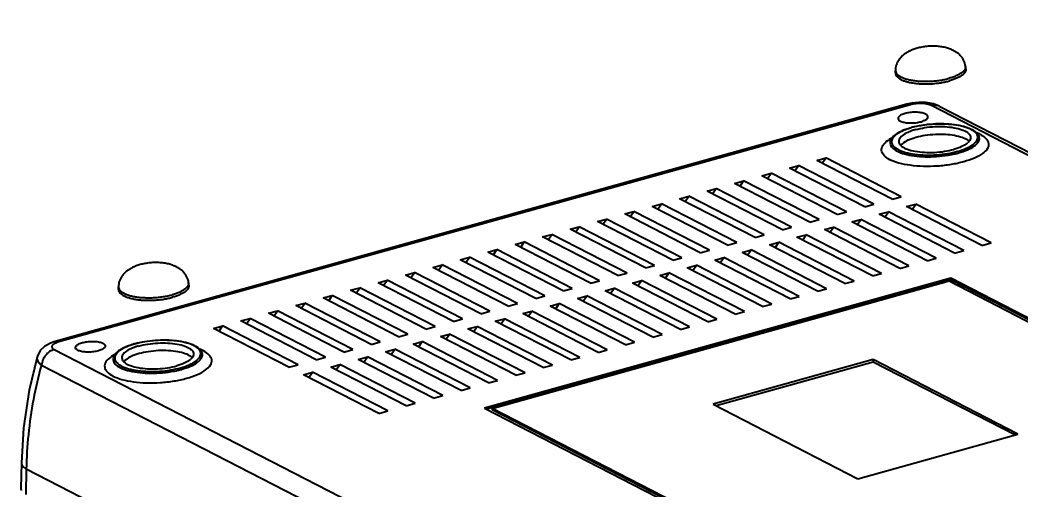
# Model space of a CAD drawing. Header units: millimetres. Extents: x -5407 to -45, y -6458 to 594.
# Drawn here: x -782.8 to -635.1, y -1959.7 to -1890.5 of the extents above; entities that cross this region are included whole.
import ezdxf

# ---------------------------------------------------------------- set-up
doc = ezdxf.new("R2010")
doc.units = ezdxf.units.MM
doc.layers.get('0').update_dxf_attribs({"linetype": 'CONTINUOUS'})
doc.layers.get('Defpoints').update_dxf_attribs({"linetype": 'CONTINUOUS'})
doc.layers.add('dim', color=3, linetype='CONTINUOUS', lineweight=9)
doc.styles.add('LongTou', font='romand.shx', dxfattribs={"width": 0.8, "bigfont": 'whgdtxt.shx'})
doc.dimstyles.new('YanXiu', dxfattribs={"dimtxt": 2.5, "dimasz": 2.2, "dimexe": 1, "dimexo": 0, "dimgap": 0.66, "dimtad": 0, "dimzin": 0, "dimdsep": 46, "dimtxsty": 'LongTou', "dimblk": 'CLOSEDBLANK', "dimcen": 0, "dimclrd": 256, "dimclre": 131, "dimclrt": 42, "dimadec": 0, "dimazin": 0, "dimtfac": 1, "dimtdec": 4, "dimtofl": 0, "dimtmove": 0, "dimatfit": 3, "dimldrblk": 'CLOSEDBLANK', "dimfxl": 0, "dimtolj": 1, "dimtzin": 0, "dimlwd": 0, "dimlwe": 0, "dimarcsym": 0})

# ---------------------------------------------------------------- blocks, each defined once
blk = doc.blocks.new('*U3')
at = {"color": 7}
for p, q in [((3.8, 84.63), (3.8, 85.1)), ((3.8, 85.1), (3.8, 85.1)), ((16.78, 85.39), (16.72, 85.85)), ((5.92, 78.87), (-151.22, 35.14)), ((6.56, 78.77), (-150.58, 35.05)), ((6.81, 79.07), (5.92, 78.87)), ((10.83, 78.93), (9.43, 79.18)), ((147.96, 7.99), (10.32, 78.67)), ((11.86, 78.54), (10.83, 78.93)), ((11.85, 78.54), (149.5, 7.86)), ((-10.72, 68.5), (-9.03, 68.97)), ((3.19, 61.36), (-10.72, 68.5)), ((-9.7, 67.98), (-9.03, 68.97)), ((4.87, 61.83), (-9.03, 68.97)), ((-15.78, 67.09), (-14.09, 67.56)), ((-1.87, 59.95), (-15.78, 67.09)), ((-14.76, 66.57), (-14.09, 67.56)), ((-0.19, 60.42), (-14.09, 67.56)), ((-25.9, 64.28), (-24.21, 64.74)), ((-24.88, 63.75), (-24.21, 64.74)), ((-10.31, 57.61), (-24.21, 64.74)), ((-20.84, 65.68), (-19.15, 66.15)), ((-6.93, 58.54), (-20.84, 65.68)), ((-19.82, 65.16), (-19.15, 66.15)), ((-5.25, 59.01), (-19.15, 66.15)), ((-30.96, 62.87), (-29.27, 63.34)), ((-17.05, 55.73), (-30.96, 62.87)), ((-29.94, 62.35), (-29.27, 63.34)), ((-15.36, 56.2), (-29.27, 63.34)), ((-11.99, 57.14), (-25.9, 64.28)), ((-36.02, 61.46), (-34.33, 61.93)), ((-22.11, 54.32), (-36.02, 61.46)), ((-35, 60.94), (-34.33, 61.93)), ((-20.42, 54.79), (-34.33, 61.93)), ((3.19, 61.36), (4.87, 61.83)), ((-46.13, 58.64), (-44.45, 59.11)), ((-45.12, 58.12), (-44.45, 59.11)), ((-30.54, 51.97), (-44.45, 59.11)), ((-41.07, 60.05), (-39.39, 60.52)), ((-27.17, 52.91), (-41.07, 60.05)), ((-40.06, 59.53), (-39.39, 60.52)), ((-25.48, 53.38), (-39.39, 60.52)), ((-1.87, 59.95), (-0.19, 60.42)), ((5.86, 59.99), (7.55, 60.46)), ((19.76, 52.85), (5.86, 59.99)), ((6.88, 59.46), (7.55, 60.46)), ((21.45, 53.32), (7.55, 60.46)), ((-51.19, 57.24), (-49.51, 57.71)), ((-50.18, 56.71), (-49.51, 57.71)), ((-35.6, 50.57), (-49.51, 57.71)), ((-32.23, 51.5), (-46.13, 58.64)), ((-11.99, 57.14), (-10.31, 57.61)), ((-6.93, 58.54), (-5.25, 59.01)), ((-4.26, 57.17), (-2.57, 57.64)), ((-3.24, 56.65), (-2.57, 57.64)), ((11.33, 50.5), (-2.57, 57.64)), ((0.8, 58.58), (2.49, 59.05)), ((14.71, 51.44), (0.8, 58.58)), ((1.82, 58.06), (2.49, 59.05)), ((16.39, 51.91), (2.49, 59.05)), ((-56.25, 55.83), (-54.57, 56.3)), ((-42.35, 48.69), (-56.25, 55.83)), ((-55.24, 55.31), (-54.57, 56.3)), ((-40.66, 49.16), (-54.57, 56.3)), ((-37.29, 50.1), (-51.19, 57.24)), ((-17.05, 55.73), (-15.36, 56.2)), ((-9.32, 55.76), (-7.63, 56.23)), ((4.59, 48.62), (-9.32, 55.76)), ((-8.3, 55.24), (-7.63, 56.23)), ((6.27, 49.09), (-7.63, 56.23)), ((9.65, 50.03), (-4.26, 57.17)), ((-61.31, 54.42), (-59.63, 54.89)), ((-47.41, 47.28), (-61.31, 54.42)), ((-60.29, 53.9), (-59.63, 54.89)), ((-45.72, 47.75), (-59.63, 54.89)), ((-22.11, 54.32), (-20.42, 54.79)), ((-14.38, 54.36), (-12.69, 54.82)), ((-0.47, 47.22), (-14.38, 54.36)), ((-13.36, 53.83), (-12.69, 54.82)), ((1.21, 47.68), (-12.69, 54.82)), ((-71.43, 51.61), (-69.74, 52.07)), ((-70.41, 51.08), (-69.74, 52.07)), ((-55.84, 44.93), (-69.74, 52.07)), ((-66.37, 53.01), (-64.68, 53.48)), ((-52.47, 45.87), (-66.37, 53.01)), ((-65.35, 52.49), (-64.68, 53.48)), ((-50.78, 46.34), (-64.68, 53.48)), ((-32.23, 51.5), (-30.54, 51.97)), ((-27.17, 52.91), (-25.48, 53.38)), ((-24.5, 51.54), (-22.81, 52.01)), ((-23.48, 51.02), (-22.81, 52.01)), ((-8.9, 44.87), (-22.81, 52.01)), ((-19.44, 52.95), (-17.75, 53.42)), ((-5.53, 45.81), (-19.44, 52.95)), ((-18.42, 52.43), (-17.75, 53.42)), ((-3.84, 46.28), (-17.75, 53.42)), ((14.71, 51.44), (16.39, 51.91)), ((19.76, 52.85), (21.45, 53.32)), ((-76.49, 50.2), (-74.8, 50.67)), ((-62.58, 43.06), (-76.49, 50.2)), ((-75.47, 49.68), (-74.8, 50.67)), ((-60.9, 43.53), (-74.8, 50.67)), ((-57.52, 44.47), (-71.43, 51.61)), ((-37.29, 50.1), (-35.6, 50.57)), ((-29.55, 50.13), (-27.87, 50.6)), ((-15.65, 42.99), (-29.55, 50.13)), ((-28.54, 49.61), (-27.87, 50.6)), ((-13.96, 43.46), (-27.87, 50.6)), ((-10.59, 44.4), (-24.5, 51.54)), ((9.65, 50.03), (11.33, 50.5)), ((-81.55, 48.79), (-79.86, 49.26)), ((-67.64, 41.65), (-81.55, 48.79)), ((-80.53, 48.27), (-79.86, 49.26)), ((-65.96, 42.12), (-79.86, 49.26)), ((-42.35, 48.69), (-40.66, 49.16)), ((-34.61, 48.72), (-32.93, 49.19)), ((-20.71, 41.58), (-34.61, 48.72)), ((-33.6, 48.2), (-32.93, 49.19)), ((-19.02, 42.05), (-32.93, 49.19)), ((4.59, 48.62), (6.27, 49.09)), ((-91.67, 45.97), (-89.98, 46.44)), ((-90.65, 45.45), (-89.98, 46.44)), ((-76.08, 39.3), (-89.98, 46.44)), ((-86.61, 47.38), (-84.92, 47.85)), ((-72.7, 40.24), (-86.61, 47.38)), ((-85.59, 46.86), (-84.92, 47.85)), ((-71.02, 40.71), (-84.92, 47.85)), ((13.99, 46.79), (-72, 22.86)), ((14.01, 46.51), (-71.64, 22.67)), ((-70.64, 22.82), (13.7, 46.29)), ((-52.47, 45.87), (-50.78, 46.34)), ((-47.41, 47.28), (-45.72, 47.75)), ((-44.73, 45.91), (-43.05, 46.38)), ((-43.72, 45.39), (-43.05, 46.38)), ((-29.14, 39.24), (-43.05, 46.38)), ((-39.67, 47.32), (-37.99, 47.79)), ((-25.77, 40.18), (-39.67, 47.32)), ((-38.66, 46.79), (-37.99, 47.79)), ((-24.08, 40.65), (-37.99, 47.79)), ((-5.53, 45.81), (-3.84, 46.28)), ((-0.47, 47.22), (1.21, 47.68)), ((13.68, 46.29), (67.17, 18.82)), ((14, 46.79), (14, 46.51)), ((68.54, 18.79), (14, 46.79)), ((68.19, 18.69), (14.01, 46.51)), ((-139.54, 44.74), (-139.54, 45.21)), ((-126.57, 45.5), (-126.62, 45.96)), ((-96.73, 44.57), (-95.04, 45.04)), ((-82.82, 37.43), (-96.73, 44.57)), ((-95.71, 44.04), (-95.04, 45.04)), ((-81.13, 37.9), (-95.04, 45.04)), ((-77.76, 38.83), (-91.67, 45.97)), ((-57.52, 44.47), (-55.84, 44.93)), ((-49.79, 44.5), (-48.11, 44.97)), ((-35.89, 37.36), (-49.79, 44.5)), ((-48.77, 43.98), (-48.11, 44.97)), ((-34.2, 37.83), (-48.11, 44.97)), ((-30.83, 38.77), (-44.73, 45.91)), ((-10.59, 44.4), (-8.9, 44.87)), ((-101.79, 43.16), (-100.1, 43.63)), ((-87.88, 36.02), (-101.79, 43.16)), ((-100.77, 42.64), (-100.1, 43.63)), ((-86.19, 36.49), (-100.1, 43.63)), ((-62.58, 43.06), (-60.9, 43.53)), ((-54.85, 43.09), (-53.16, 43.56)), ((-40.95, 35.95), (-54.85, 43.09)), ((-53.83, 42.57), (-53.16, 43.56)), ((-39.26, 36.42), (-53.16, 43.56)), ((-15.65, 42.99), (-13.96, 43.46)), ((-111.9, 40.34), (-110.22, 40.81)), ((-110.89, 39.82), (-110.22, 40.81)), ((-96.31, 33.67), (-110.22, 40.81)), ((-106.84, 41.75), (-105.16, 42.22)), ((-92.94, 34.61), (-106.84, 41.75)), ((-105.83, 41.23), (-105.16, 42.22)), ((-91.25, 35.08), (-105.16, 42.22)), ((-72.7, 40.24), (-71.02, 40.71)), ((-67.64, 41.65), (-65.96, 42.12)), ((-64.97, 40.28), (-63.28, 40.75)), ((-63.95, 39.75), (-63.28, 40.75)), ((-49.38, 33.61), (-63.28, 40.75)), ((-59.91, 41.68), (-58.22, 42.15)), ((-46, 34.54), (-59.91, 41.68)), ((-58.89, 41.16), (-58.22, 42.15)), ((-44.32, 35.01), (-58.22, 42.15)), ((-25.77, 40.18), (-24.08, 40.65)), ((-20.71, 41.58), (-19.02, 42.05)), ((-116.96, 38.93), (-115.28, 39.4)), ((-103.06, 31.79), (-116.96, 38.93)), ((-115.95, 38.41), (-115.28, 39.4)), ((-101.37, 32.26), (-115.28, 39.4)), ((-98, 33.2), (-111.9, 40.34)), ((-77.76, 38.83), (-76.08, 39.3)), ((-70.03, 38.87), (-68.34, 39.34)), ((-56.12, 31.73), (-70.03, 38.87)), ((-69.01, 38.35), (-68.34, 39.34)), ((-54.44, 32.2), (-68.34, 39.34)), ((-51.06, 33.14), (-64.97, 40.28)), ((-30.83, 38.77), (-29.14, 39.24)), ((-122.02, 37.53), (-120.34, 38)), ((-108.12, 30.39), (-122.02, 37.53)), ((-121.01, 37), (-120.34, 38)), ((-106.43, 30.86), (-120.34, 38)), ((-82.82, 37.43), (-81.13, 37.9)), ((-75.09, 37.46), (-73.4, 37.93)), ((-61.18, 30.32), (-75.09, 37.46)), ((-74.07, 36.94), (-73.4, 37.93)), ((-59.5, 30.79), (-73.4, 37.93)), ((-35.89, 37.36), (-34.2, 37.83)), ((-151.22, 35.14), (-151.22, 35.14)), ((-87.88, 36.02), (-86.19, 36.49)), ((-85.21, 34.65), (-83.52, 35.11)), ((-84.19, 34.12), (-83.52, 35.11)), ((-69.61, 27.97), (-83.52, 35.11)), ((-80.15, 36.05), (-78.46, 36.52)), ((-66.24, 28.91), (-80.15, 36.05)), ((-79.13, 35.53), (-78.46, 36.52)), ((-64.55, 29.38), (-78.46, 36.52)), ((-40.95, 35.95), (-39.26, 36.42)), ((-151.42, 33.66), (-13.78, -37.02)), ((-98, 33.2), (-96.31, 33.67)), ((-92.94, 34.61), (-91.25, 35.08)), ((-90.26, 33.24), (-88.58, 33.71)), ((-89.25, 32.72), (-88.58, 33.71)), ((-74.67, 26.57), (-88.58, 33.71)), ((-71.3, 27.51), (-85.21, 34.65)), ((-51.06, 33.14), (-49.38, 33.61)), ((-46, 34.54), (-44.32, 35.01)), ((-154.57, 32.28), (-154.57, 32.28)), ((-103.06, 31.79), (-101.37, 32.26)), ((-95.32, 31.83), (-93.64, 32.3)), ((-81.42, 24.69), (-95.32, 31.83)), ((-94.31, 31.31), (-93.64, 32.3)), ((-79.73, 25.16), (-93.64, 32.3)), ((-76.36, 26.1), (-90.26, 33.24)), ((-56.12, 31.73), (-54.44, 32.2)), ((-0.34, 31.8), (-29.86, 23.58)), ((-0.34, 31.8), (-0.32, 31.33)), ((26.4, 18.06), (-0.34, 31.8)), ((-153.76, 30.8), (-16.12, -39.87)), ((-108.12, 30.39), (-106.43, 30.86)), ((-100.38, 30.42), (-98.7, 30.89)), ((-86.48, 23.28), (-100.38, 30.42)), ((-99.37, 29.9), (-98.7, 30.89)), ((-84.79, 23.75), (-98.7, 30.89)), ((-61.18, 30.32), (-59.5, 30.79)), ((-0.32, 31.33), (-29.26, 23.28)), ((25.83, 17.91), (-0.32, 31.33)), ((-105.44, 29.01), (-103.76, 29.48)), ((-91.54, 21.87), (-105.44, 29.01)), ((-104.43, 28.49), (-103.76, 29.48)), ((-89.85, 22.34), (-103.76, 29.48)), ((-71.3, 27.51), (-69.61, 27.97)), ((-66.24, 28.91), (-64.55, 29.38)), ((-76.36, 26.1), (-74.67, 26.57)), ((-81.42, 24.69), (-79.73, 25.16)), ((-91.54, 21.87), (-89.85, 22.34)), ((-86.48, 23.28), (-84.79, 23.75)), ((-72, 22.86), (-17.46, -5.15)), ((-70.64, 22.82), (-70.63, 22.54)), ((-17.15, -4.64), (-70.64, 22.82)), ((-17.14, -4.93), (-70.64, 22.54)), ((-29.86, 23.58), (-3.12, 9.85)), ((-3.12, 9.85), (26.4, 18.06)), ((-157.46, 12.79), (-157.55, 8.03)), ((-156.56, 11.6), (-156.65, 6.95)), ((-15.96, -60.59), (-156.56, 11.6))]:
    blk.add_line(p, q, dxfattribs=at)
for points in [[(9.43, 79.18), (8.11, 79.21), (6.81, 79.07)], [(-151.22, 35.14), (-152.12, 34.83), (-153.18, 34.23), (-153.98, 33.45), (-154.51, 32.46), (-154.57, 32.28)], [(-154.57, 32.28), (-156.03, 26.17), (-157.07, 19.21), (-157.46, 12.79)]]:
    blk.add_lwpolyline(points, dxfattribs=at)
for centre, radius, start, end in [((9.37, 64.2), 10.7, 110.4156, 112.7918), ((10.91, 59.48), 15.66, 105.329, 105.5502), ((11, 59.36), 15.77, 105.55, 105.758), ((11.1, 58.77), 16.39, 103.1607, 105.3139), ((10.56, 63.11), 11.51, 105.4875, 108.4923), ((6.72, 66.05), 7.51, 118.4572, 123.0187), ((15.92, 66.25), 7.89, 64.0339, 68.47), ((16.23, 66.9), 7.16, 63.077, 63.9769), ((15.06, 74.14), 3.15, 308.8177, 311.5514), ((10.99, 85.95), 16.66, 283.0566, 285.5304), ((-133.97, 24.31), 10.7, 110.4156, 112.7929), ((-132.43, 19.59), 15.66, 105.329, 105.5502), ((-132.34, 19.47), 15.77, 105.55, 105.758), ((-132.24, 18.88), 16.39, 103.1607, 105.3139), ((-132.79, 23.22), 11.51, 105.4875, 108.4923), ((-127.43, 26.36), 7.89, 64.0338, 68.4686), ((-127.12, 27.01), 7.16, 63.077, 63.9769), ((-136.63, 26.16), 7.51, 118.4559, 123.0186), ((-128.29, 34.25), 3.15, 308.8177, 311.5514), ((-132.35, 46.06), 16.66, 283.0566, 285.5304)]:
    blk.add_arc(centre, radius, start, end, dxfattribs=at)
for points, start_tangent, end_tangent in [([(7.81, 89.2), (7.07, 88.95), (6.36, 88.65), (5.73, 88.29), (5.2, 87.9), (4.76, 87.48), (4.41, 87.03), (4.13, 86.57), (3.94, 86.08), (3.83, 85.58), (3.8, 85.1)], (-0.963397, -0.26808), (0.002488, -0.999997)), ([(16.72, 85.85), (16.62, 86.37), (16.43, 86.89), (16.14, 87.39), (15.76, 87.86), (15.27, 88.29), (14.67, 88.67), (13.98, 89), (13.21, 89.26), (12.38, 89.44), (11.49, 89.55), (10.55, 89.58), (9.59, 89.52), (8.66, 89.39), (7.81, 89.2)], (-0.114395, 0.993435), (-0.963393, -0.268092)), ([(3.8, 85.1), (3.86, 84.78), (4.05, 84.47), (4.37, 84.18), (4.81, 83.91), (5.35, 83.67), (6, 83.47), (6.74, 83.31), (7.54, 83.19), (8.41, 83.12), (9.31, 83.09), (10.23, 83.11), (11.15, 83.18), (12.05, 83.29), (12.91, 83.45), (13.73, 83.65)], (0.00438, -0.99999), (0.963395, 0.268086)), ([(16.72, 85.85), (16.73, 85.74), (16.66, 85.41), (16.46, 85.08), (16.13, 84.75), (15.68, 84.44), (15.12, 84.15), (14.47, 83.88), (13.73, 83.65)], (0.116625, -0.993176), (-0.963395, -0.268086)), ([(16.78, 85.39), (16.77, 85.18), (16.67, 84.86), (16.45, 84.54), (16.11, 84.23), (15.66, 83.93), (15.12, 83.66), (14.48, 83.4), (13.77, 83.18)], (0.11256, -0.993645), (-0.963395, -0.268086)), ([(3.8, 84.63), (3.83, 84.43), (3.96, 84.12), (4.22, 83.83), (4.59, 83.56), (5.06, 83.32), (5.63, 83.11), (6.29, 82.93), (7.02, 82.79), (7.82, 82.69), (8.66, 82.63), (9.53, 82.62), (10.41, 82.64), (11.3, 82.72), (12.16, 82.83), (12.99, 82.99), (13.77, 83.18)], (0.004006, -0.999992), (0.963395, 0.268086)), ([(6.56, 78.77), (6.04, 78.89), (5.92, 78.87)], (-0.889558, 0.456822), (-0.958659, -0.284557)), ([(10.32, 78.67), (9.86, 78.84), (9.28, 78.96), (8.62, 79.01), (7.91, 79), (7.21, 78.92), (6.56, 78.77)], (-0.889749, 0.456451), (-0.96341, -0.268033)), ([(10.32, 78.67), (11.16, 78.74), (11.85, 78.54)], (0.963385, 0.268123), (0.890127, -0.455713)), ([(5.57, 77.16), (4.86, 76.89), (4.42, 76.57), (4.29, 76.24)], (-0.963395, -0.268086), (0.035326, -0.999376)), ([(4.29, 76.24), (4.29, 76.22), (4.5, 75.9), (5.01, 75.64), (5.77, 75.47), (6.67, 75.41), (7.63, 75.47), (8.51, 75.65)], (0.035326, -0.999376), (0.963395, 0.268086)), ([(9.78, 76.57), (9.78, 76.59), (9.58, 76.91), (9.07, 77.17), (8.31, 77.34), (7.4, 77.4), (6.45, 77.34), (5.57, 77.16)], (-0.035326, 0.999376), (-0.963395, -0.268086)), ([(8.51, 75.65), (9.21, 75.92), (9.66, 76.24), (9.78, 76.57)], (0.963395, 0.268086), (-0.035326, 0.999376)), ([(2.83, 71.97), (3.21, 72.72), (4.03, 73.44), (5.23, 74.06)], (0.210786, 0.977532), (0.921774, 0.387728)), ([(6.72, 74.54), (5.2, 74.01), (4, 73.34), (3.28, 72.6)], (-0.962415, -0.271582), (-0.502392, -0.86464)), ([(5.64, 74.22), (6.71, 74.57)], (0.937057, 0.349178), (0.963395, 0.268086)), ([(6.91, 74.02), (6.06, 73.68)], (-0.94801, -0.318241), (-0.908714, -0.41742)), ([(18.61, 73.61), (17.74, 74.24), (16.4, 74.74), (14.7, 75.08), (12.75, 75.24), (10.68, 75.2), (8.63, 74.96), (6.78, 74.56)], (-0.664075, 0.747666), (-0.963395, -0.268086)), ([(7.37, 74.74), (8.56, 74.97), (10.56, 75.21), (12.58, 75.26), (14.52, 75.13), (16.25, 74.82), (17.67, 74.33), (18.7, 73.68), (19.22, 72.93)], (0.973675, 0.227942), (0.323576, -0.946202)), ([(7.49, 74.19), (9.2, 74.56), (11.07, 74.75), (12.93, 74.74), (14.65, 74.54), (16.05, 74.17), (17.07, 73.65), (17.58, 73.03), (17.64, 72.75)], (0.963395, 0.268086), (0.027836, -0.999612)), ([(16.4, 68.26), (14.06, 67.75), (11.52, 67.46), (8.96, 67.41), (6.53, 67.61), (4.43, 68.03), (2.77, 68.65), (1.69, 69.44), (1.24, 70.32), (1.47, 71.25), (2.36, 72.17), (2.62, 72.35)], (-0.963395, -0.268086), (0.837837, 0.54592)), ([(3.28, 72.6), (3.09, 71.85), (3.45, 71.14), (4.32, 70.51), (5.66, 70), (7.36, 69.66), (9.31, 69.51), (11.38, 69.55), (13.42, 69.78), (15.28, 70.19)], (-0.502392, -0.86464), (0.963395, 0.268086)), ([(6.06, 73.68), (5.03, 73.06), (4.49, 72.39), (4.43, 71.97)], (-0.908714, -0.41742), (0.058459, -0.99829)), ([(5.13, 71.66), (6.16, 72.28), (7.58, 72.79)], (0.778301, 0.627892), (0.963395, 0.268086)), ([(7.58, 72.79), (9.29, 73.15), (11.16, 73.34), (13, 73.33), (14.71, 73.14), (16.11, 72.77), (17.13, 72.25)], (0.963395, 0.268086), (0.80342, -0.595413)), ([(15.28, 70.19), (16.86, 70.74), (18.06, 71.41), (18.78, 72.14), (18.97, 72.9), (18.61, 73.61)], (0.963395, 0.268086), (-0.664075, 0.747666)), ([(15.45, 69.9), (17.1, 70.48), (18.34, 71.17), (19.08, 71.93), (19.27, 72.71), (19.21, 72.93)], (0.963395, 0.268086), (-0.332337, 0.943161)), ([(19.47, 73.29), (20.54, 72.51), (20.98, 71.63), (20.75, 70.7), (19.86, 69.78), (18.38, 68.95), (16.4, 68.26)], (0.891601, -0.452821), (-0.963395, -0.268086)), ([(17.13, 72.25), (17.34, 72.06)], (0.80342, -0.595413), (0.720229, -0.693736)), ([(17.64, 72.75), (17.57, 72.36), (17.15, 71.78)], (0.027836, -0.999612), (-0.747462, -0.664304)), ([(2.84, 71.97), (2.82, 71.62), (3.19, 70.88), (4.09, 70.23), (5.47, 69.71), (7.23, 69.36), (9.24, 69.2), (11.38, 69.24), (13.5, 69.48), (14.75, 69.72)], (-0.218125, -0.975921), (0.974069, 0.226253)), ([(4.43, 71.97), (4.48, 71.71), (4.99, 71.1)], (0.058459, -0.99829), (0.803412, -0.595423)), ([(4.79, 71.32), (4.98, 71.53)], (0.62406, 0.781376), (0.733023, 0.680204)), ([(4.98, 71.53), (5.13, 71.66)], (0.733023, 0.680204), (0.778301, 0.627892)), ([(4.99, 71.1), (6.01, 70.57), (7.41, 70.2), (9.13, 70.01), (10.99, 70), (12.86, 70.19), (14.57, 70.55)], (0.803412, -0.595423), (0.963395, 0.268086)), ([(17.03, 71.69), (16, 71.07), (14.57, 70.55)], (-0.778316, -0.627873), (-0.963395, -0.268086)), ([(-135.53, 49.31), (-136.28, 49.07), (-136.99, 48.76), (-137.61, 48.4), (-138.14, 48.01), (-138.58, 47.59), (-138.94, 47.15), (-139.21, 46.68), (-139.4, 46.19), (-139.51, 45.69), (-139.54, 45.21)], (-0.963397, -0.26808), (0.002488, -0.999997)), ([(-126.62, 45.96), (-126.72, 46.48), (-126.92, 47.01), (-127.2, 47.5), (-127.58, 47.97), (-128.07, 48.4), (-128.67, 48.79), (-129.36, 49.11), (-130.14, 49.37), (-130.97, 49.55), (-131.86, 49.66), (-132.79, 49.69), (-133.75, 49.64), (-134.68, 49.5), (-135.53, 49.31)], (-0.114395, 0.993435), (-0.963393, -0.268092)), ([(-139.54, 45.21), (-139.48, 44.9), (-139.29, 44.58), (-138.98, 44.29), (-138.54, 44.02), (-137.99, 43.78), (-137.34, 43.58), (-136.61, 43.42), (-135.8, 43.3), (-134.94, 43.23), (-134.04, 43.2), (-133.12, 43.22), (-132.2, 43.29), (-131.3, 43.41), (-130.43, 43.56), (-129.62, 43.76)], (0.00438, -0.99999), (0.963395, 0.268086)), ([(-139.54, 44.74), (-139.52, 44.54), (-139.38, 44.23), (-139.13, 43.94), (-138.76, 43.67), (-138.28, 43.43), (-137.71, 43.22), (-137.05, 43.04), (-136.32, 42.9), (-135.52, 42.8), (-134.68, 42.74), (-133.81, 42.73), (-132.93, 42.76), (-132.05, 42.83), (-131.18, 42.94), (-130.35, 43.1), (-129.58, 43.29)], (0.004006, -0.999992), (0.963395, 0.268086)), ([(-126.62, 45.96), (-126.62, 45.86), (-126.69, 45.52), (-126.89, 45.19), (-127.22, 44.87), (-127.66, 44.55), (-128.22, 44.26), (-128.88, 44), (-129.62, 43.76)], (0.116625, -0.993176), (-0.963395, -0.268086)), ([(-126.57, 45.5), (-126.57, 45.29), (-126.67, 44.97), (-126.9, 44.65), (-127.23, 44.34), (-127.68, 44.04), (-128.23, 43.77), (-128.86, 43.51), (-129.58, 43.29)], (0.11256, -0.993645), (-0.963395, -0.268086)), ([(-150.58, 35.05), (-151.1, 35.16), (-151.22, 35.14)], (-0.889545, 0.456847), (-0.958842, -0.283942)), ([(-146.21, 34.93), (-145.33, 35.1), (-144.37, 35.16), (-143.46, 35.11), (-142.71, 34.94), (-142.2, 34.67), (-141.99, 34.35), (-141.99, 34.33)], (0.963395, 0.268086), (0.035374, -0.999374)), ([(-124.73, 33.72), (-125.61, 34.35), (-126.94, 34.85), (-128.64, 35.19), (-130.59, 35.35), (-132.66, 35.31), (-134.71, 35.07), (-136.57, 34.67)], (-0.664069, 0.747671), (-0.963395, -0.268086)), ([(-124.13, 33.05), (-124.64, 33.79), (-125.67, 34.44), (-127.1, 34.93), (-128.83, 35.24), (-130.76, 35.37), (-132.79, 35.32), (-134.78, 35.08), (-135.98, 34.85)], (-0.323576, 0.946202), (-0.973675, -0.227942)), ([(-151.42, 33.66), (-152.25, 33.27), (-152.96, 32.61), (-153.49, 31.76), (-153.76, 30.8)], (-0.963408, -0.268041), (-0.140318, -0.990107)), ([(-151.79, 34.38), (-151.85, 34.12), (-151.73, 33.87), (-151.42, 33.66)], (-0.498626, -0.866817), (0.889421, -0.457088)), ([(-150.58, 35.05), (-151.14, 34.85), (-151.55, 34.62), (-151.79, 34.38)], (-0.96338, -0.268138), (-0.498626, -0.866817)), ([(-147.48, 34.01), (-147.35, 34.33), (-146.91, 34.66), (-146.21, 34.93)], (-0.035374, 0.999374), (0.963395, 0.268086)), ([(-143.27, 33.41), (-144.15, 33.24), (-145.1, 33.18), (-146.01, 33.23), (-146.77, 33.4), (-147.28, 33.67), (-147.48, 33.99), (-147.48, 34.01)], (-0.963395, -0.268086), (-0.035374, 0.999374)), ([(-141.99, 34.33), (-142.12, 34.01), (-142.56, 33.68), (-143.27, 33.41)], (0.035374, -0.999374), (-0.963395, -0.268086)), ([(-138.12, 34.17), (-139.31, 33.55), (-140.13, 32.83), (-140.51, 32.09)], (-0.921767, -0.387745), (-0.210786, -0.977532)), ([(-136.62, 34.65), (-138.14, 34.12), (-139.34, 33.45), (-140.06, 32.71)], (-0.962415, -0.271582), (-0.502393, -0.864639)), ([(-137.29, 33.79), (-138.32, 33.17), (-138.86, 32.5), (-138.92, 32.08)], (-0.908714, -0.41742), (0.058459, -0.99829)), ([(-136.63, 34.68), (-137.7, 34.33)], (-0.963395, -0.268086), (-0.937056, -0.349178)), ([(-136.43, 34.13), (-137.29, 33.79)], (-0.94801, -0.318241), (-0.908714, -0.41742)), ([(-135.86, 34.3), (-134.14, 34.67), (-132.27, 34.86), (-130.42, 34.85), (-128.7, 34.65), (-127.29, 34.28), (-126.28, 33.76), (-125.76, 33.15), (-125.71, 32.86)], (0.963395, 0.268086), (0.027836, -0.999612)), ([(-126.22, 32.36), (-127.23, 32.88), (-128.63, 33.25), (-130.34, 33.44), (-132.19, 33.45), (-134.05, 33.26), (-135.76, 32.9)], (-0.80342, 0.595413), (-0.963395, -0.268086)), ([(-128.06, 30.3), (-126.48, 30.85), (-125.28, 31.52), (-124.57, 32.26), (-124.38, 33.01), (-124.73, 33.72)], (0.963395, 0.268086), (-0.664069, 0.747671)), ([(-126.94, 28.37), (-124.96, 29.06), (-123.48, 29.89), (-122.59, 30.81), (-122.36, 31.74), (-122.81, 32.63), (-123.87, 33.4)], (0.963395, 0.268086), (-0.891601, 0.452821)), ([(-154.56, 32.28), (-154.6, 31.96), (-154.36, 31.38), (-153.76, 30.8)], (-0.267371, -0.963594), (0.80619, -0.591656)), ([(-140.72, 32.46), (-140.98, 32.28), (-141.87, 31.37), (-142.1, 30.43), (-141.66, 29.55), (-140.57, 28.77), (-138.92, 28.14), (-136.81, 27.72), (-134.39, 27.52), (-131.82, 27.57), (-129.28, 27.86), (-126.94, 28.37)], (-0.837837, -0.54592), (0.963395, 0.268086)), ([(-140.5, 32.08), (-140.53, 31.73), (-140.16, 30.99), (-139.25, 30.34), (-137.88, 29.82), (-136.12, 29.47), (-134.1, 29.31), (-131.96, 29.35), (-129.84, 29.59), (-128.59, 29.83)], (-0.218125, -0.975921), (0.974069, 0.226253)), ([(-140.06, 32.71), (-140.25, 31.96), (-139.89, 31.25), (-139.02, 30.62), (-137.69, 30.12), (-135.99, 29.78), (-134.04, 29.62), (-131.97, 29.66), (-129.92, 29.9), (-128.06, 30.3)], (-0.502393, -0.864639), (0.963395, 0.268086)), ([(-138.92, 32.08), (-138.87, 31.82), (-138.35, 31.21)], (0.058459, -0.99829), (0.803412, -0.595423)), ([(-138.37, 31.64), (-138.56, 31.44)], (-0.733023, -0.680204), (-0.62406, -0.781376)), ([(-138.21, 31.77), (-138.37, 31.64)], (-0.778301, -0.627892), (-0.733023, -0.680204)), ([(-135.76, 32.9), (-137.19, 32.39), (-138.21, 31.77)], (-0.963395, -0.268086), (-0.778301, -0.627892)), ([(-126.31, 31.8), (-127.34, 31.18), (-128.77, 30.67)], (-0.778316, -0.627873), (-0.963395, -0.268086)), ([(-127.89, 30.01), (-126.24, 30.59), (-125.01, 31.28), (-124.27, 32.04), (-124.08, 32.82), (-124.13, 33.05)], (0.963395, 0.268086), (-0.332337, 0.943161)), ([(-126, 32.18), (-126.22, 32.36)], (-0.720229, 0.693736), (-0.80342, 0.595413)), ([(-125.71, 32.86), (-125.77, 32.47), (-126.2, 31.89)], (0.027836, -0.999612), (-0.747462, -0.664304)), ([(-153.76, 30.8), (-155.25, 24.43), (-156.18, 18.01), (-156.56, 11.6)], (-0.26766, -0.963513), (-0.01739, -0.999849)), ([(-138.35, 31.21), (-137.34, 30.69), (-135.93, 30.32), (-134.21, 30.12), (-132.36, 30.11), (-130.49, 30.3), (-128.77, 30.67)], (0.803412, -0.595423), (0.963395, 0.268086)), ([(-157.45, 12.79), (-157.45, 12.71), (-157.21, 12.14), (-156.56, 11.6)], (-0.036106, -0.999348), (0.855589, -0.517655)), ([(-157.54, 8.03), (-157.54, 7.92), (-157.47, 7.68)], (-0.035983, -0.999352), (0.436863, -0.899528))]:
    blk.add_spline(points, degree=3, dxfattribs=dict(at, start_tangent=start_tangent, end_tangent=end_tangent))
blk = doc.blocks.new('u60')
at = {"xscale": 0.7999999999999545, "yscale": 0.7999999999999545, "zscale": 0.7999999999999545}
blk.add_blockref('*U3', (186.0963, 90.5009), dxfattribs=at)
blk = doc.blocks.new('_ClosedBlank')
at = {"color": 0, "linetype": 'ByBlock', "lineweight": -2}
for p, q in [((-1, 0.167), (0, 0)), ((-1, 0.167), (-1, -0.167)), ((0, 0), (-1, -0.167))]:
    blk.add_line(p, q, dxfattribs=at)
blk = doc.blocks.new('*D34')
at = {"layer": 'Defpoints', "color": 0}
for p in [(-2243.06, -1942.96), (-2253.82, -1963.76), (-2243.06, -1963.76)]:
    blk.add_point(p, dxfattribs=at)
at = {"layer": 'dim', "lineweight": 5}
for p, q in [((-2253.82, -1937.36), (-2253.82, -1931.76)), ((-2253.82, -1969.36), (-2253.82, -1974.96))]:
    blk.add_line(p, q, dxfattribs=at)
at = {"layer": 'dim', "color": 131, "lineweight": 5}
for p, q in [((-2243.06, -1942.96), (-2255.22, -1942.96)), ((-2243.06, -1963.76), (-2255.22, -1963.76))]:
    blk.add_line(p, q, dxfattribs=at)
at = {"layer": 'dim', "lineweight": 5, "xscale": 5.600000000000001, "yscale": 5.600000000000001, "zscale": 5.600000000000001}
for p, rotation in [((-2253.82, -1942.96), 270), ((-2253.82, -1963.76), 90)]:
    blk.add_blockref('_ClosedBlank', p, dxfattribs=dict(at, rotation=rotation))
at = {"layer": 'dim', "color": 8, "insert": (-2253.82, -1953.36), "char_height": 7, "attachment_point": 5, "rotation": 90, "style": 'LongTou'}
blk.add_mtext('2.60', dxfattribs=at)
blk = doc.blocks.new('*D33')
at = {"layer": 'Defpoints', "color": 0}
for p in [(-2225.46, -1937.21), (-2246.26, -1946.16), (-2225.46, -1946.16)]:
    blk.add_point(p, dxfattribs=at)
at = {"layer": 'dim', "color": 131, "lineweight": 5}
for p, q in [((-2246.26, -1946.16), (-2246.26, -1935.81)), ((-2225.46, -1946.16), (-2225.46, -1935.81))]:
    blk.add_line(p, q, dxfattribs=at)
at = {"layer": 'dim', "lineweight": 5}
for p, q in [((-2251.86, -1937.21), (-2257.46, -1937.21)), ((-2219.86, -1937.21), (-2214.26, -1937.21))]:
    blk.add_line(p, q, dxfattribs=at)
at = {"layer": 'dim', "lineweight": 5, "xscale": 5.600000000000001, "yscale": 5.600000000000001, "zscale": 5.600000000000001}
blk.add_blockref('_ClosedBlank', (-2246.26, -1937.21), dxfattribs=at)
at = {"layer": 'dim', "lineweight": 5, "xscale": 5.600000000000001, "yscale": 5.600000000000001, "zscale": 5.600000000000001, "rotation": 180}
blk.add_blockref('_ClosedBlank', (-2225.46, -1937.21), dxfattribs=at)
at = {"layer": 'dim', "color": 8, "insert": (-2235.86, -1937.21), "char_height": 7, "attachment_point": 5, "style": 'LongTou'}
blk.add_mtext('2.60', dxfattribs=at)
blk = doc.blocks.new('*D32')
at = {"layer": 'Defpoints', "color": 0}
for p in [(-2146.66, -1767.6), (-2141.76, -1788.48), (-2274.66, -1819.73)]:
    blk.add_point(p, dxfattribs=at)
at = {"layer": 'dim', "color": 131, "lineweight": 5}
for p, q in [((-2141.76, -1788.48), (-2146.98, -1766.24)), ((-2274.66, -1819.73), (-2279.89, -1797.49))]:
    blk.add_line(p, q, dxfattribs=at)
at = {"layer": 'dim', "lineweight": 5}
for p, q in [((-2152.12, -1768.88), (-2198.51, -1779.79)), ((-2274.12, -1797.57), (-2227.72, -1786.66))]:
    blk.add_line(p, q, dxfattribs=at)
at = {"layer": 'dim', "lineweight": 5, "xscale": 5.600000000000001, "yscale": 5.600000000000001, "zscale": 5.600000000000001}
for p, rotation in [((-2146.66, -1767.6), 13.23079457676443), ((-2279.57, -1798.85), 193.2307945767645)]:
    blk.add_blockref('_ClosedBlank', p, dxfattribs=dict(at, rotation=rotation))
at = {"layer": 'dim', "color": 42, "insert": (-2213.12, -1783.23), "char_height": 7, "attachment_point": 5, "rotation": 13.2308, "style": 'LongTou'}
blk.add_mtext('136.53', dxfattribs=at)
blk = doc.blocks.new('*D16')
at = {"layer": 'Defpoints', "color": 0}
for p in [(-2157.83, -1794.31), (-2261.09, -1805.61), (-2258.2, -1817.91)]:
    blk.add_point(p, dxfattribs=at)
at = {"layer": 'dim', "color": 131, "lineweight": 5}
for p, q in [((-2157.83, -1794.31), (-2161.05, -1780.65)), ((-2258.2, -1817.91), (-2261.41, -1804.24))]:
    blk.add_line(p, q, dxfattribs=at)
at = {"layer": 'dim', "lineweight": 5}
for p, q in [((-2166.18, -1783.29), (-2196.31, -1790.37)), ((-2255.64, -1804.32), (-2225.51, -1797.24))]:
    blk.add_line(p, q, dxfattribs=at)
at = {"layer": 'dim', "lineweight": 5, "xscale": 5.600000000000001, "yscale": 5.600000000000001, "zscale": 5.600000000000001}
for p, rotation in [((-2160.73, -1782.01), 13.23079457756161), ((-2261.09, -1805.61), 193.2307945775617)]:
    blk.add_blockref('_ClosedBlank', p, dxfattribs=dict(at, rotation=rotation))
at = {"layer": 'dim', "color": 42, "insert": (-2210.91, -1793.81), "char_height": 7, "attachment_point": 5, "rotation": 13.2308, "style": 'LongTou'}
blk.add_mtext('103.10', dxfattribs=at)

msp = doc.modelspace()

# ---------------------------------------------------------------- block references
msp.add_blockref('u60', (-842.715, -2056.462))

# ---------------------------------------------------------------- dimensions: what is measured, and where the dimension line sits
at = {"layer": 'dim'}
for base, p1, p2, picture, middle in [((-5401.712, -6458.244), (-5273.719, -6406.119), (-5406.621, -6437.367), '*D32', (-326.021, 273.235)), ((-5287.287, -6420.241), (-5390.543, -6431.532), (-5290.181, -6407.935), '*D16', (-323.814, 262.654))]:
    dim = msp.add_linear_dim(base=base, p1=p1, p2=p2, dimstyle='YanXiu', override={"dimtxt": 7, "dimasz": 5.6, "dimexe": 1.3993, "dimgap": 1.3993}, dxfattribs=at)
    dim.commit()
    dim.dimension.update_dxf_attribs({"geometry": picture, "text_midpoint": middle, "dimtype": 160, "insert": (1887.094, 2056.462)})
dim = msp.add_linear_dim(base=(-338.368, 119.253), p1=(-359.168, 110.304), p2=(-338.368, 110.304), dimstyle='YanXiu', override={"dimtxt": 7, "dimasz": 5.6, "dimexe": 1.3993, "dimgap": 1.3993, "dimlfac": 0.125, "dimclrt": 8}, dxfattribs=at)
dim.commit()
dim.dimension.update_dxf_attribs({"geometry": '*D33', "text_midpoint": (-348.768, 119.253), "dimtype": 160})
dim = msp.add_linear_dim(base=(-366.723, 92.703), p1=(-355.968, 113.503), p2=(-355.968, 92.703), angle=90, dimstyle='YanXiu', override={"dimtxt": 7, "dimasz": 5.6, "dimexe": 1.3993, "dimgap": 1.3993, "dimlfac": 0.125, "dimclrt": 8}, dxfattribs=at)
dim.commit()
dim.dimension.update_dxf_attribs({"geometry": '*D34', "text_midpoint": (-366.723, 103.103), "dimtype": 160})

doc.saveas('drawing.dxf')
